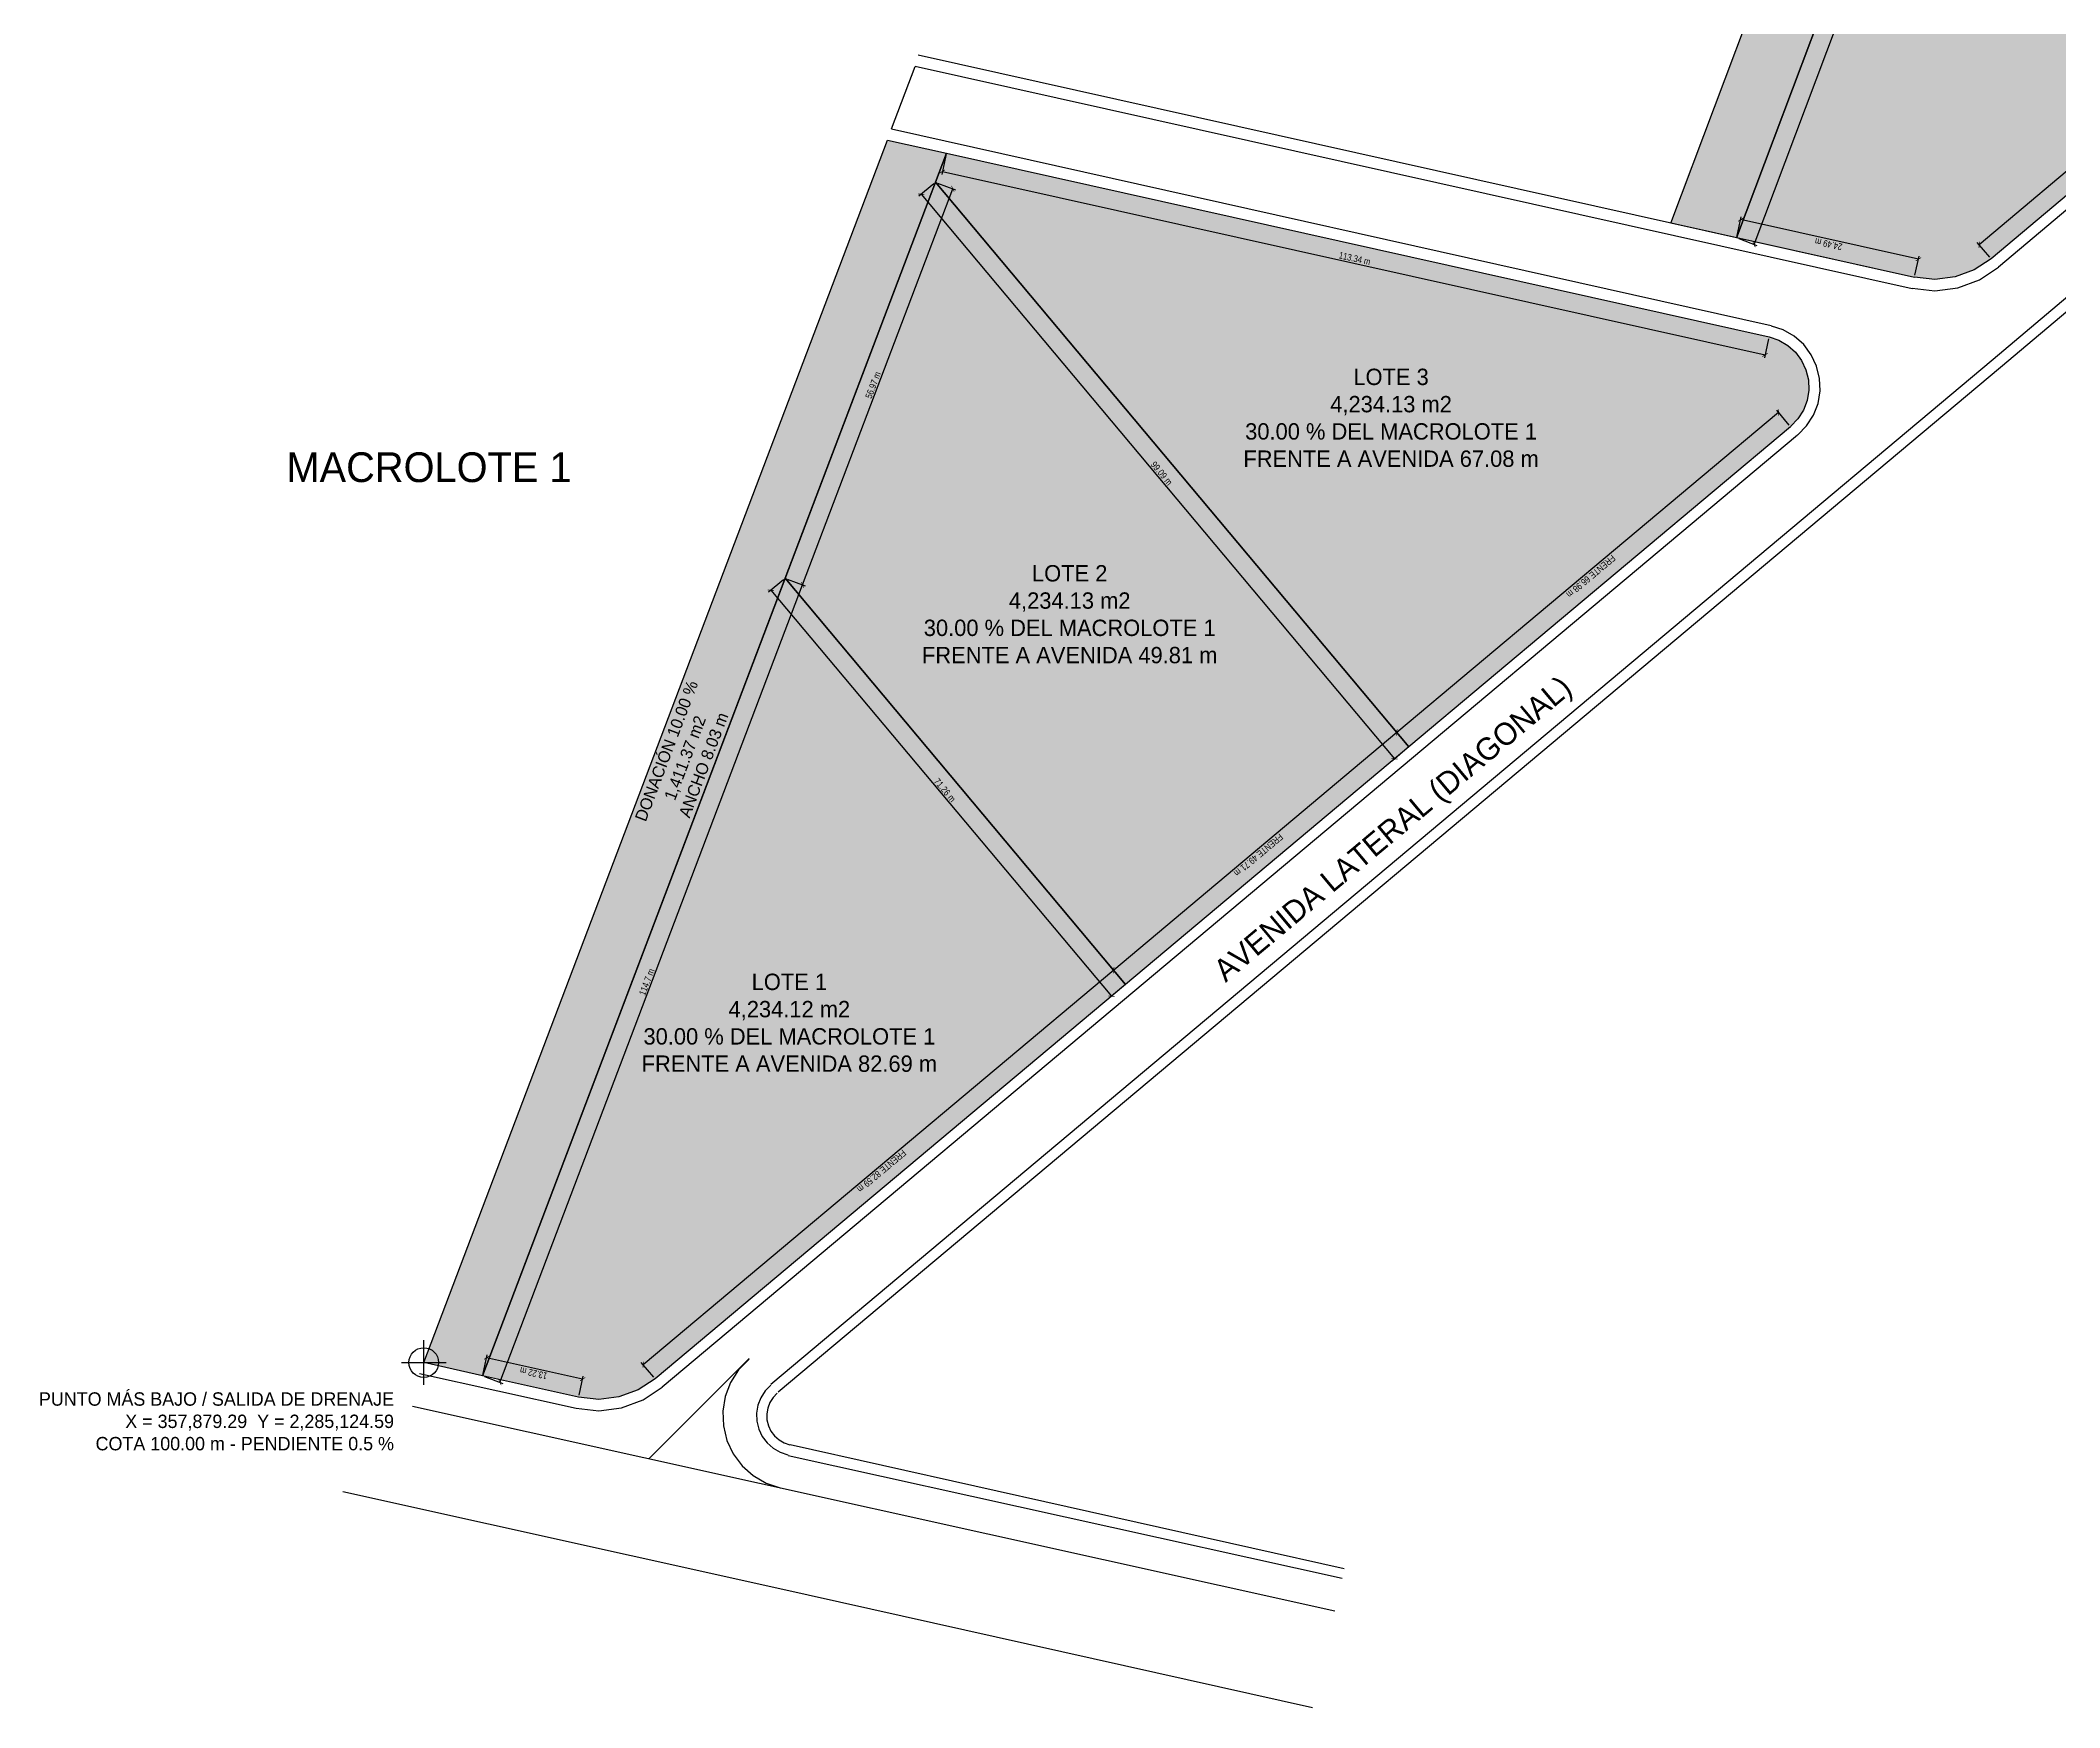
# Model space of a CAD drawing. Header units: metres. Extents: x 357828 to 359147, y 2285078 to 2285507.
# Drawn here: x 358727.7 to 358999.3, y 2285078.2 to 2285302.4 of the extents above; entities that cross this region are included whole.
import ezdxf
from ezdxf.enums import TextEntityAlignment as Align

# ---------------------------------------------------------------- set-up
doc = ezdxf.new("R2010")
doc.units = ezdxf.units.M
doc.header["$LTSCALE"] = 0.5
for name, color, linetype in [('COTAS', 6, 'Continuous'), ('DONACION', 3, 'Continuous'), ('DRENAJE', 1, 'Continuous'), ('LOTES', 2, 'Continuous'), ('TEXTOS', 7, 'Continuous'), ('VIAL_ASFALTO', 8, 'Continuous'), ('VIAL_BANQUETA', 9, 'CONTINUOUS')]:
    doc.layers.add(name, color=color, linetype=linetype)
doc.styles.add('OpenSansCondensed-Light', font='OpenSansCondensed-Light.ttf')
doc.dimstyles.new('COTAS_M', dxfattribs={"dimtxt": 0.9, "dimasz": 0.6, "dimexe": 0.4, "dimexo": 0.3, "dimgap": 0.2, "dimtad": 1, "dimzin": 12, "dimdsep": 46, "dimtxsty": 'OpenSansCondensed-Light', "dimblk": 'ARCHTICK', "dimcen": 2.5, "dimclrd": 256, "dimclre": 256, "dimclrt": 256, "dimazin": 3, "dimtfac": 0.5, "dimtmove": 2, "dimatfit": 3})

# ---------------------------------------------------------------- blocks, each defined once
blk = doc.blocks.new('_ARCHTICK')
at = {"color": 0, "linetype": 'BYBLOCK', "const_width": 0.15}
blk.add_lwpolyline([(-0.5, -0.5), (0.5, 0.5)], dxfattribs=at)
blk = doc.blocks.new('*D48')
for p, q in [((358787.27, 2285123.11), (358787.84, 2285125.64)), ((358800.65, 2285122.36), (358787.75, 2285125.25)), ((358800.17, 2285120.21), (358800.73, 2285122.75))]:
    blk.add_line(p, q)
at = {"layer": 'Defpoints'}
for p in [(358787.2, 2285122.81), (358800.65, 2285122.36), (358800.1, 2285119.92)]:
    blk.add_point(p, dxfattribs=at)
at = {"layer": 'COTAS', "xscale": 0.6, "yscale": 0.6}
for p, rotation in [((358787.75, 2285125.25), 167.3517230568334), ((358800.65, 2285122.36), 347.3517230568334)]:
    blk.add_blockref('_ARCHTICK', p, dxfattribs=dict(at, rotation=rotation))
at = {"layer": 'COTAS', "insert": (358794.06, 2285123.17), "char_height": 0.9, "attachment_point": 5, "rotation": 167.3517, "style": 'OpenSansCondensed-Light'}
blk.add_mtext('13.22 m', dxfattribs=at)
blk = doc.blocks.new('*D49')
for p, q in [((358789.54, 2285121.93), (358830.23, 2285229.17)), ((358828.17, 2285229.95), (358830.6, 2285229.03)), ((358787.48, 2285122.71), (358789.91, 2285121.79))]:
    blk.add_line(p, q)
at = {"layer": 'Defpoints'}
for p in [(358827.89, 2285230.06), (358787.2, 2285122.81), (358789.54, 2285121.93)]:
    blk.add_point(p, dxfattribs=at)
at = {"layer": 'COTAS', "xscale": 0.6, "yscale": 0.6}
for p, rotation in [((358830.23, 2285229.17), 69.22312247067647), ((358789.54, 2285121.93), 249.22312247067646)]:
    blk.add_blockref('_ARCHTICK', p, dxfattribs=dict(at, rotation=rotation))
at = {"layer": 'COTAS', "insert": (358809.28, 2285175.78), "char_height": 0.9, "attachment_point": 5, "rotation": 69.2231, "style": 'OpenSansCondensed-Light'}
blk.add_mtext('114.7 m', dxfattribs=at)
blk = doc.blocks.new('*D50')
for p, q in [((358827.66, 2285229.87), (358825.67, 2285228.2)), ((358825.98, 2285228.45), (358871.77, 2285173.85)), ((358873.45, 2285175.26), (358871.46, 2285173.59))]:
    blk.add_line(p, q)
at = {"layer": 'Defpoints'}
for p in [(358827.89, 2285230.06), (358825.98, 2285228.45), (358873.68, 2285175.45)]:
    blk.add_point(p, dxfattribs=at)
at = {"layer": 'COTAS', "xscale": 0.6, "yscale": 0.6}
for p, rotation in [((358825.98, 2285228.45), 129.98191168449608), ((358871.77, 2285173.85), -50.0180883155039)]:
    blk.add_blockref('_ARCHTICK', p, dxfattribs=dict(at, rotation=rotation))
at = {"layer": 'COTAS', "insert": (358849.37, 2285201.57), "char_height": 0.9, "attachment_point": 5, "rotation": 309.9819, "style": 'OpenSansCondensed-Light'}
blk.add_mtext('71.26 m', dxfattribs=at)
blk = doc.blocks.new('*D51')
for p, q in [((358873.49, 2285175.68), (358871.82, 2285177.68)), ((358872.07, 2285177.37), (358808.79, 2285124.31)), ((358810.21, 2285122.62), (358808.54, 2285124.61))]:
    blk.add_line(p, q)
at = {"layer": 'Defpoints'}
for p in [(358872.07, 2285177.37), (358873.68, 2285175.45), (358810.4, 2285122.39)]:
    blk.add_point(p, dxfattribs=at)
at = {"layer": 'COTAS', "xscale": 0.6, "yscale": 0.6}
for p, rotation in [((358872.07, 2285177.37), 39.98191168442909), ((358808.79, 2285124.31), -140.0180883155709)]:
    blk.add_blockref('_ARCHTICK', p, dxfattribs=dict(at, rotation=rotation))
at = {"layer": 'COTAS', "insert": (358840.85, 2285150.34), "char_height": 0.9, "attachment_point": 5, "rotation": 219.9819, "style": 'OpenSansCondensed-Light'}
blk.add_mtext('FRENTE 82.59 m', dxfattribs=at)
blk = doc.blocks.new('*D52')
for p, q in [((358830.23, 2285229.17), (358850.44, 2285282.44)), ((358848.38, 2285283.22), (358850.81, 2285282.3)), ((358828.17, 2285229.95), (358830.6, 2285229.03))]:
    blk.add_line(p, q)
at = {"layer": 'Defpoints'}
for p in [(358848.1, 2285283.32), (358827.89, 2285230.06), (358830.23, 2285229.17)]:
    blk.add_point(p, dxfattribs=at)
at = {"layer": 'COTAS', "xscale": 0.6, "yscale": 0.6}
for p, rotation in [((358850.44, 2285282.44), 69.22312247077645), ((358830.23, 2285229.17), 249.22312247077645)]:
    blk.add_blockref('_ARCHTICK', p, dxfattribs=dict(at, rotation=rotation))
at = {"layer": 'COTAS', "insert": (358839.72, 2285256.04), "char_height": 0.9, "attachment_point": 5, "rotation": 69.2231, "style": 'OpenSansCondensed-Light'}
blk.add_mtext('56.97 m', dxfattribs=at)
blk = doc.blocks.new('*D53')
for p, q in [((358847.87, 2285283.13), (358845.88, 2285281.46)), ((358846.18, 2285281.72), (358909.85, 2285205.79)), ((358911.54, 2285207.2), (358909.55, 2285205.53))]:
    blk.add_line(p, q)
at = {"layer": 'Defpoints'}
for p in [(358846.18, 2285281.72), (358848.1, 2285283.32), (358911.77, 2285207.4)]:
    blk.add_point(p, dxfattribs=at)
at = {"layer": 'COTAS', "xscale": 0.6, "yscale": 0.6}
for p, rotation in [((358846.18, 2285281.72), 129.98191168436946), ((358909.85, 2285205.79), -50.01808831563054)]:
    blk.add_blockref('_ARCHTICK', p, dxfattribs=dict(at, rotation=rotation))
at = {"layer": 'COTAS', "insert": (358878.52, 2285244.17), "char_height": 0.9, "attachment_point": 5, "rotation": 309.9819, "style": 'OpenSansCondensed-Light'}
blk.add_mtext('99.09 m', dxfattribs=at)
blk = doc.blocks.new('*D54')
for p, q in [((358910.16, 2285209.31), (358872.07, 2285177.37)), ((358911.58, 2285207.63), (358909.91, 2285209.62)), ((358873.49, 2285175.68), (358871.82, 2285177.68))]:
    blk.add_line(p, q)
at = {"layer": 'Defpoints'}
for p in [(358910.16, 2285209.31), (358911.77, 2285207.4), (358873.68, 2285175.45)]:
    blk.add_point(p, dxfattribs=at)
at = {"layer": 'COTAS', "xscale": 0.6, "yscale": 0.6}
for p, rotation in [((358910.16, 2285209.31), 39.981911684387285), ((358872.07, 2285177.37), -140.01808831561272)]:
    blk.add_blockref('_ARCHTICK', p, dxfattribs=dict(at, rotation=rotation))
at = {"layer": 'COTAS', "insert": (358891.54, 2285192.84), "char_height": 0.9, "attachment_point": 5, "rotation": 219.9819, "style": 'OpenSansCondensed-Light'}
blk.add_mtext('FRENTE 49.71 m', dxfattribs=at)
blk = doc.blocks.new('*D55')
for p, q in [((358961.48, 2285252.35), (358910.16, 2285209.31)), ((358962.9, 2285250.66), (358961.23, 2285252.65)), ((358911.58, 2285207.63), (358909.91, 2285209.62))]:
    blk.add_line(p, q)
at = {"layer": 'Defpoints'}
for p in [(358961.48, 2285252.35), (358963.09, 2285250.43), (358911.77, 2285207.4)]:
    blk.add_point(p, dxfattribs=at)
at = {"layer": 'COTAS', "xscale": 0.6, "yscale": 0.6}
for p, rotation in [((358961.48, 2285252.35), 39.98191168468131), ((358910.16, 2285209.31), -140.0180883153187)]:
    blk.add_blockref('_ARCHTICK', p, dxfattribs=dict(at, rotation=rotation))
at = {"layer": 'COTAS', "insert": (358936.24, 2285230.33), "char_height": 0.9, "attachment_point": 5, "rotation": 219.9819, "style": 'OpenSansCondensed-Light'}
blk.add_mtext('FRENTE 66.98 m', dxfattribs=at)
blk = doc.blocks.new('*D56')
for p, q in [((358849.51, 2285286.92), (358848.94, 2285284.38)), ((358849.03, 2285284.77), (358959.66, 2285260.1)), ((358960.13, 2285262.25), (358959.57, 2285259.71))]:
    blk.add_line(p, q)
at = {"layer": 'Defpoints'}
for p in [(358849.58, 2285287.21), (358849.03, 2285284.77), (358960.2, 2285262.54)]:
    blk.add_point(p, dxfattribs=at)
at = {"layer": 'COTAS', "xscale": 0.6, "yscale": 0.6}
for p, rotation in [((358849.03, 2285284.77), 167.42616373457506), ((358959.66, 2285260.1), -12.57383626542495)]:
    blk.add_blockref('_ARCHTICK', p, dxfattribs=dict(at, rotation=rotation))
at = {"layer": 'COTAS', "insert": (358904.48, 2285273.07), "char_height": 0.9, "attachment_point": 5, "rotation": 347.4262, "style": 'OpenSansCondensed-Light'}
blk.add_mtext('113.34 m', dxfattribs=at)
blk = doc.blocks.new('*D59')
for p, q in [((359036.24, 2285315.12), (358988.46, 2285274.92)), ((359037.66, 2285313.44), (359035.98, 2285315.43)), ((358989.88, 2285273.24), (358988.2, 2285275.23))]:
    blk.add_line(p, q)
at = {"layer": 'Defpoints'}
for p in [(359036.24, 2285315.12), (359037.85, 2285313.21), (358990.07, 2285273.01)]:
    blk.add_point(p, dxfattribs=at)
at = {"layer": 'COTAS', "xscale": 0.6, "yscale": 0.6}
for p, rotation in [((359036.24, 2285315.12), 40.0757878653944), ((358988.46, 2285274.92), -139.9242121346056)]:
    blk.add_blockref('_ARCHTICK', p, dxfattribs=dict(at, rotation=rotation))
at = {"layer": 'COTAS', "insert": (359012.77, 2285294.53), "char_height": 0.9, "attachment_point": 5, "rotation": 220.0758, "style": 'OpenSansCondensed-Light'}
blk.add_mtext('FRENTE 62.44 m', dxfattribs=at)
blk = doc.blocks.new('*D60')
for p, q in [((358955.9, 2285276.14), (358956.47, 2285278.68)), ((358980.29, 2285272.97), (358956.38, 2285278.29)), ((358979.82, 2285270.82), (358980.38, 2285273.36))]:
    blk.add_line(p, q)
at = {"layer": 'Defpoints'}
for p in [(358955.84, 2285275.85), (358980.29, 2285272.97), (358979.75, 2285270.53)]:
    blk.add_point(p, dxfattribs=at)
at = {"layer": 'COTAS', "xscale": 0.6, "yscale": 0.6}
for p, rotation in [((358956.38, 2285278.29), 167.45823405240716), ((358980.29, 2285272.97), 347.4582340524072)]:
    blk.add_blockref('_ARCHTICK', p, dxfattribs=dict(at, rotation=rotation))
at = {"layer": 'COTAS', "insert": (358968.2, 2285275), "char_height": 0.9, "attachment_point": 5, "rotation": 167.4582, "style": 'OpenSansCondensed-Light'}
blk.add_mtext('24.49 m', dxfattribs=at)
blk = doc.blocks.new('*D61')
for p, q in [((358996.11, 2285381.95), (358998.54, 2285381.04)), ((358958.18, 2285274.97), (358998.16, 2285381.18)), ((358956.12, 2285275.74), (358958.55, 2285274.83))]:
    blk.add_line(p, q)
at = {"layer": 'Defpoints'}
for p in [(358995.82, 2285382.06), (358955.84, 2285275.85), (358958.18, 2285274.97)]:
    blk.add_point(p, dxfattribs=at)
at = {"layer": 'COTAS', "xscale": 0.6, "yscale": 0.6}
for p, rotation in [((358998.16, 2285381.18), 69.37021464781455), ((358958.18, 2285274.97), 249.37021464781455)]:
    blk.add_blockref('_ARCHTICK', p, dxfattribs=dict(at, rotation=rotation))
at = {"layer": 'COTAS', "insert": (358977.56, 2285328.3), "char_height": 0.9, "attachment_point": 5, "rotation": 69.3702, "style": 'OpenSansCondensed-Light'}
blk.add_mtext('113.49 m', dxfattribs=at)

msp = doc.modelspace()

# ---------------------------------------------------------------- hatches: boundary and pattern name
at = {"layer": 'DONACION', "transparency": 33554546}
for points in [[(358946.98, 2285277.82), (359017.47, 2285465.06), (359026.331, 2285463.094), (358955.84, 2285275.849)], [(358779.29, 2285124.59), (358841.66, 2285288.98), (358849.575, 2285287.214), (358787.202, 2285122.815)]]:
    msp.add_hatch(color=3, dxfattribs=at).paths.add_polyline_path(points)
at = {"layer": 'LOTES', "transparency": 33554534}
for points in [[(358995.825, 2285382.06), (359055.297, 2285330.516), (359037.85, 2285313.21), (358990.07, 2285273.01), (358987.79, 2285271.55), (358985.22, 2285270.6), (358982.49, 2285270.25), (358979.76, 2285270.54), (358979.75, 2285270.53), (358955.84, 2285275.849)], [(358960.2, 2285262.54), (358961.5, 2285262.08), (358962.71, 2285261.38), (358963.75, 2285260.46), (358964.58, 2285259.35), (358965.17, 2285258.09), (358965.5, 2285256.74), (358965.55, 2285255.35), (358965.33, 2285253.98), (358964.83, 2285252.69), (358964.08, 2285251.52), (358963.11, 2285250.52), (358963.09, 2285250.43), (358911.77, 2285207.395), (358848.099, 2285283.324), (358849.575, 2285287.214)], [(358873.681, 2285175.455), (358827.891, 2285230.06), (358848.099, 2285283.324), (358911.77, 2285207.395)], [(358808.11, 2285120.93), (358805.54, 2285119.98), (358802.83, 2285119.64), (358800.1, 2285119.92), (358787.202, 2285122.815), (358827.891, 2285230.06), (358873.681, 2285175.455), (358810.4, 2285122.39)]]:
    msp.add_hatch(color=2, dxfattribs=at).paths.add_polyline_path(points)

# ---------------------------------------------------------------- linework, layer by layer
at = {"layer": 'DONACION'}
for points in [[(358946.98, 2285277.82), (359017.47, 2285465.06), (359026.331, 2285463.094), (358955.84, 2285275.849)], [(358779.29, 2285124.59), (358841.66, 2285288.98), (358849.575, 2285287.214), (358787.202, 2285122.815)]]:
    msp.add_lwpolyline(points, close=True, dxfattribs=at)
at = {"layer": 'DRENAJE'}
for p, q in [((358779.29, 2285121.59), (358779.29, 2285127.59)), ((358776.29, 2285124.59), (358782.29, 2285124.59))]:
    msp.add_line(p, q, dxfattribs=at)
msp.add_circle((358779.29, 2285124.59), 2, dxfattribs=at)
at = {"layer": 'LOTES'}
for points in [[(358995.825, 2285382.06), (359055.297, 2285330.516), (359037.85, 2285313.21), (358990.07, 2285273.01), (358987.79, 2285271.55), (358985.22, 2285270.6), (358982.49, 2285270.25), (358979.76, 2285270.54), (358979.75, 2285270.53), (358955.84, 2285275.849)], [(358960.2, 2285262.54), (358961.5, 2285262.08), (358962.71, 2285261.38), (358963.75, 2285260.46), (358964.58, 2285259.35), (358965.17, 2285258.09), (358965.5, 2285256.74), (358965.55, 2285255.35), (358965.33, 2285253.98), (358964.83, 2285252.69), (358964.08, 2285251.52), (358963.11, 2285250.52), (358963.09, 2285250.43), (358911.77, 2285207.395), (358848.099, 2285283.324), (358849.575, 2285287.214)], [(358873.681, 2285175.455), (358827.891, 2285230.06), (358848.099, 2285283.324), (358911.77, 2285207.395)], [(358808.11, 2285120.93), (358805.54, 2285119.98), (358802.83, 2285119.64), (358800.1, 2285119.92), (358787.202, 2285122.815), (358827.891, 2285230.06), (358873.681, 2285175.455), (358810.4, 2285122.39)]]:
    msp.add_lwpolyline(points, close=True, dxfattribs=at)
at = {"layer": 'VIAL_ASFALTO'}
for points in [[(358917.11, 2285487.5), (359134.09, 2285439.18), (359107.38, 2285382.18), (359037.85, 2285313.21), (358990.07, 2285273.01)], [(358917.52, 2285488.88), (359136.15, 2285440.14), (359108.62, 2285381.22), (359038.81, 2285312.1), (358991.04, 2285271.9)], [(358990.35, 2285259.51), (359044.87, 2285305.5)], [(359045.97, 2285304.4), (358991.31, 2285258.41)], [(358979.75, 2285270.53), (358845.79, 2285300.4)], [(358842.21, 2285290.49), (358845.38, 2285298.89)], [(358979.47, 2285269.01), (358845.38, 2285298.89)], [(358825.96, 2285121.7), (358990.35, 2285259.51)], [(358991.31, 2285258.41), (358826.93, 2285120.6)], [(358823.07, 2285125.14), (358809.58, 2285111.65)], [(358823.04, 2285125.03), (358821.64, 2285123.6), (358820.56, 2285121.91), (358819.84, 2285120.04), (358819.51, 2285118.07), (358819.59, 2285116.07), (358820.06, 2285114.13), (358820.91, 2285112.32), (358822.11, 2285110.72), (358823.61, 2285109.39), (358825.34, 2285108.39), (358827.24, 2285107.76)], [(358825.96, 2285121.55), (358825.2, 2285120.77), (358824.61, 2285119.86), (358824.22, 2285118.85), (358824.05, 2285117.78), (358824.09, 2285116.69), (358824.34, 2285115.64), (358824.81, 2285114.66), (358825.46, 2285113.79), (358826.27, 2285113.07), (358827.21, 2285112.53), (358828.23, 2285112.19)], [(358901.82, 2285091.14), (358777.78, 2285118.67)], [(358826.84, 2285120.49), (358826.28, 2285119.91), (358825.84, 2285119.24), (358825.55, 2285118.48), (358825.42, 2285117.69), (358825.45, 2285116.88), (358825.64, 2285116.1), (358825.98, 2285115.37), (358826.47, 2285114.73), (358827.07, 2285114.19), (358827.77, 2285113.79), (358828.53, 2285113.54)], [(358828.58, 2285113.58), (358903.06, 2285096.92)], [(358902.79, 2285095.54), (358828.3, 2285112.06)], [(358768.41, 2285107.24), (358826.79, 2285094.3), (358898.79, 2285078.19)]]:
    msp.add_lwpolyline(points, dxfattribs=at)
at = {"layer": 'VIAL_BANQUETA'}
for points in [[(358842.21, 2285290.49), (358960.47, 2285264.06)], [(358979.43, 2285269.06), (358982.51, 2285268.74), (358985.58, 2285269.12), (358988.48, 2285270.2), (358991.06, 2285271.91)], [(358964.08, 2285249.36), (358965.26, 2285250.57), (358966.18, 2285252), (358966.79, 2285253.58), (358967.07, 2285255.26), (358967, 2285256.95), (358966.6, 2285258.6), (358965.88, 2285260.13), (358964.86, 2285261.49), (358963.59, 2285262.61), (358962.12, 2285263.46), (358960.51, 2285263.99)], [(358964.05, 2285249.32), (358811.37, 2285121.29)], [(358799.8, 2285118.4), (358778.74, 2285123.08)], [(358799.78, 2285118.44), (358802.84, 2285118.12), (358805.9, 2285118.51), (358808.79, 2285119.57), (358811.36, 2285121.27)]]:
    msp.add_lwpolyline(points, dxfattribs=at)

# ---------------------------------------------------------------- texts
at = {"layer": 'DRENAJE', "insert": (358775.29, 2285120.59), "char_height": 1.8, "attachment_point": 3}
msp.add_mtext('PUNTO MÁS BAJO / SALIDA DE DRENAJE\\PX = 357,879.29  Y = 2,285,124.59\\PCOTA 100.00 m - PENDIENTE 0.5 %', dxfattribs=at)
at = {"layer": 'TEXTOS', "color": 4}
msp.add_text('MACROLOTE 1', height=4, dxfattribs=at).set_placement((358780, 2285245), align=Align.MIDDLE_CENTER)
at = {"layer": 'TEXTOS', "char_height": 2.2, "attachment_point": 5}
for s, insert in [('LOTE 3\\P4,234.13 m2\\P30.00 % DEL MACROLOTE 1\\PFRENTE A AVENIDA 67.08 m', (358909.372, 2285251.633)), ('LOTE 2\\P4,234.13 m2\\P30.00 % DEL MACROLOTE 1\\PFRENTE A AVENIDA 49.81 m', (358866.154, 2285225.219)), ('LOTE 1\\P4,234.12 m2\\P30.00 % DEL MACROLOTE 1\\PFRENTE A AVENIDA 82.69 m', (358828.458, 2285170.277))]:
    msp.add_mtext(s, dxfattribs=dict(at, insert=insert))
at = {"layer": 'TEXTOS', "insert": (358814.433, 2285205.902), "char_height": 1.6, "attachment_point": 5, "rotation": 69.22312}
msp.add_mtext('DONACIÓN 10.00 %\\P1,411.37 m2\\PANCHO 8.03 m', dxfattribs=at)
at = {"layer": 'VIAL_ASFALTO'}
msp.add_text('AVENIDA LATERAL (DIAGONAL)', height=3, rotation=39.98191, dxfattribs=at).set_placement((358909.566, 2285196.411), align=Align.MIDDLE_CENTER)

# ---------------------------------------------------------------- dimensions: what is measured, and where the dimension line sits
at = {"layer": 'COTAS'}
for base, p1, p2, angle, picture, middle in [((358958.179, 2285274.968), (358955.84, 2285275.849), (358995.825, 2285382.06), 69.37021, '*D61', (358977.564, 2285328.303)), ((358849.031, 2285284.774), (358849.575, 2285287.214), (358960.2, 2285262.54), 347.42616, '*D56', (358904.485, 2285273.072)), ((358830.228, 2285229.173), (358827.891, 2285230.06), (358848.099, 2285283.324), 69.22312, '*D52', (358839.725, 2285256.036)), ((358846.184, 2285281.718), (358848.099, 2285283.324), (358911.77, 2285207.395), 309.98191, '*D53', (358878.517, 2285244.171)), ((358980.293, 2285272.97), (358979.75, 2285270.53), (358955.84, 2285275.849), 167.45823, '*D60', (358968.197, 2285274.995)), ((358789.539, 2285121.928), (358787.202, 2285122.815), (358827.891, 2285230.06), 69.22312, '*D49', (358809.276, 2285175.781)), ((358825.975, 2285228.454), (358827.891, 2285230.06), (358873.681, 2285175.455), 309.98191, '*D50', (358849.368, 2285201.569)), ((358800.647, 2285122.359), (358800.1, 2285119.92), (358787.202, 2285122.815), 167.35172, '*D48', (358794.056, 2285123.172))]:
    dim = msp.add_linear_dim(base=base, p1=p1, p2=p2, angle=angle, dimstyle='COTAS_M', dxfattribs=at)
    dim.commit()
    dim.dimension.update_dxf_attribs({"geometry": picture, "text_midpoint": middle})
for base, p1, p2, angle, picture, middle in [((359036.24, 2285315.123), (359037.85, 2285313.21), (358990.07, 2285273.01), 220.07579, '*D59', (359012.769, 2285294.526)), ((358961.484, 2285252.346), (358963.09, 2285250.43), (358911.77, 2285207.395), 219.98191, '*D55', (358936.242, 2285230.33)), ((358910.164, 2285209.311), (358911.77, 2285207.395), (358873.681, 2285175.455), 219.98191, '*D54', (358891.537, 2285192.843)), ((358872.074, 2285177.37), (358873.681, 2285175.455), (358810.4, 2285122.39), 219.98191, '*D51', (358840.852, 2285150.34))]:
    dim = msp.add_linear_dim(base=base, p1=p1, p2=p2, angle=angle, text='FRENTE <>', dimstyle='COTAS_M', dxfattribs=at)
    dim.commit()
    dim.dimension.update_dxf_attribs({"geometry": picture, "text_midpoint": middle})

doc.saveas('drawing.dxf')
